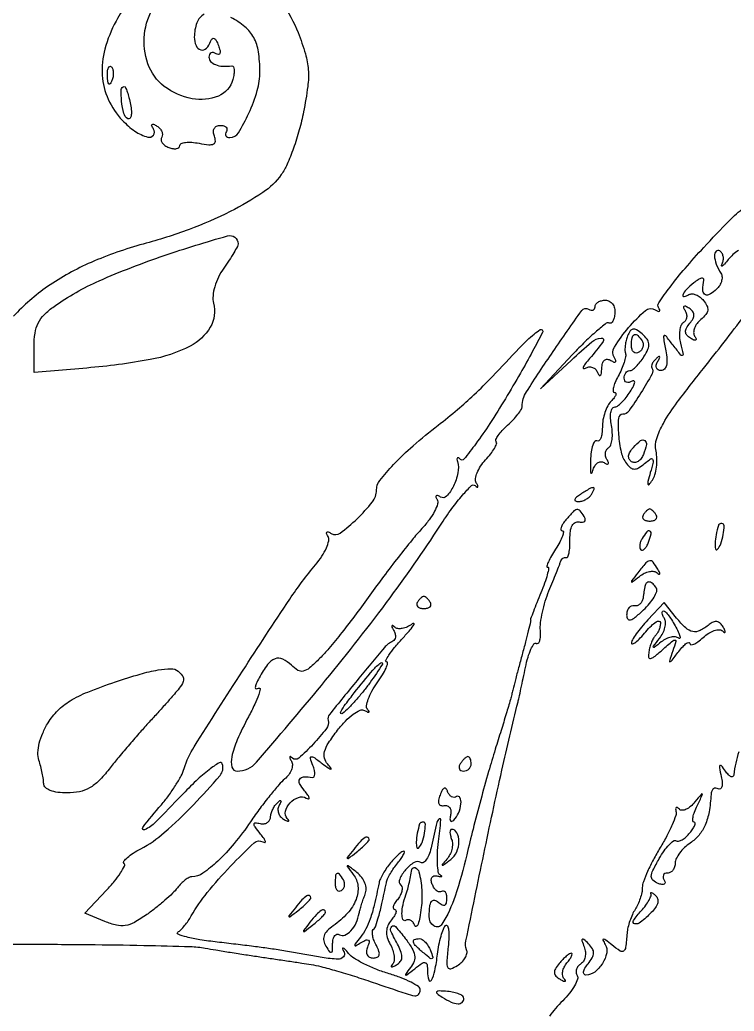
# Model space of a CAD drawing. Extents: x 0 to 848, y 0 to 1200.
# Drawn here: x 287.1 to 385.1, y 643 to 779.2 of the extents above; entities that cross this region are included whole.
import ezdxf

# ---------------------------------------------------------------- set-up
doc = ezdxf.new("R2010")
doc.units = 0

msp = doc.modelspace()

# ---------------------------------------------------------------- linework, layer by layer
for points in [[(304.007649, 783.820696, 0.086352), (300.253105, 779, 0.055772), (298.723714, 775.148535, 0.082964), (298.358666, 771.547222, 0.09098), (299.182038, 768.267819, 0.081867), (301.134713, 765.356604, 0.053276), (302.846904, 763.884464, 0.082505), (304.607792, 763.057477, 0.315322), (305.375567, 763.326027, 0.303044), (305.404508, 764.154508, -0.028948), (305.154868, 764.616187, -0.323892), (305.191836, 764.80982, -0.309012), (305.391571, 764.841292, -0.02762), (305.861803, 764.58541, -0.068827), (306.271054, 764.246945, -0.085103), (306.538716, 763.831691, -0.099907), (306.626503, 763.406495, -0.140418), (306.522055, 763.035686, 0.174438), (306.446069, 762.67596, 0.11942), (306.600404, 762.283805, 0.089511), (306.971828, 761.916667, 0.058728), (307.505744, 761.63617, 0.047399), (308.078299, 761.476674, 0.086964), (308.561062, 761.475002, 0.136811), (308.87763, 761.624795, 0.217563), (309, 761.892713, -0.304332), (309.189365, 762.175014, -0.067417), (309.782472, 762.329281, -0.048643), (310.642659, 762.348745, -0.028582), (311.663735, 762.213451, 0.020243), (312.996587, 762.014187, 0.136403), (313.649561, 762.121717, 0.293096), (313.888069, 762.496926, 0.090853), (313.759075, 763.185456, -0.076164), (313.631104, 763.773239, -0.139266), (313.734695, 764.248952, -0.160719), (314.056581, 764.555453, -0.111004), (314.551352, 764.666667, -0.062538), (315.035008, 764.605935, -0.132833), (315.361036, 764.421875, -0.19161), (315.480769, 764.149453, -0.148334), (315.396994, 763.833333, 0.095477), (315.276176, 763.515437, 0.173466), (315.322827, 763.244792, 0.172187), (315.531047, 763.063798, 0.093907), (315.867741, 763, 0.25956), (317.042049, 763.653645, 0.031898), (318.478816, 766.339566, 0.036576), (319.628659, 769.447993, 0.070412), (320, 772.071851, 0.037363), (319.796791, 774.787471, 0.085835), (319.152827, 776.726589, 0.09573), (317.948763, 778.207167, 0.055032), (316.027574, 779.485741, 0.074463)], [(323.023874, 781.473747, -0.062036), (325.234055, 777.410685, -0.020681), (326.246181, 774.483812, -0.055726), (326.640158, 772.32169, -0.05084), (326.564732, 770.015046, -0.014995), (325.985581, 766.521184, -0.019166), (325.397481, 764.038406, -0.017376), (324.604131, 761.524239, -0.017696), (323.73618, 759.324401, -0.051943), (322.935082, 757.90883, -0.091277), (320.40152, 755.452263, -0.030354), (315.915049, 752.840228, -0.027827), (310.277654, 750.384004, -0.022606), (304, 748.372716, 0.036236), (296.839242, 745.861504, 0.04922), (290.85872, 742.531227, 0.054907), (286.172078, 738.452505, 0.067885)], [(312.370418, 779.936179, 0.183223), (311.354084, 778.772088, 0.089062), (311, 776.8, 0.097929), (311.232931, 775.622124, 0.233513), (311.885064, 775.048403, 0.269806), (312.654373, 775.25664, 0.114911), (313.233146, 776.199438, -0.107567), (313.446372, 776.558352, -0.335819), (313.706331, 776.603633, -0.152051), (313.999652, 776.315021, -0.031333), (314.305025, 775.647501, -0.028922), (314.52327, 774.962836, -0.131106), (314.519129, 774.547606, -0.34454), (314.327338, 774.405852, -0.132381), (313.988546, 774.507079, 0.083829), (313.610882, 774.660692, 0.162559), (313.290385, 774.62748, 0.18139), (313.077206, 774.41471, 0.107279), (313, 774.059017, 0.188424), (313.238238, 773.449276, 0.115095), (313.885835, 773.009407, 0.079844), (314.89264, 772.796792, 0.044566), (316.14744, 772.847392, -0.335194), (316.355249, 772.729106, -0.084607), (316.452846, 772.326212, -0.052988), (316.429913, 771.707088, -0.028227), (316.277949, 770.954875, -0.236553), (314.295284, 768.695882, -0.143781), (310.682296, 768.332341, -0.117383), (306.882299, 770.02484, -0.146002), (304.619548, 773.140502, -0.112393), (304.151949, 777.212746, -0.116471), (305.507455, 781.027485, -0.110496)], [(277.388369, 652.135745, -0.004131), (288, 652.225519, -0.002307), (296.454175, 652.188184, -0.003156), (304.065625, 652.071399, -0.002058), (310.453752, 651.906741, -0.036653), (312.5, 651.694899, 0.003251), (313.96424, 651.443656, 0.001359), (315.940625, 651.123267, 0.001345), (318.057518, 650.791839, 0.001744), (320, 650.5, -0.00045), (321.907182, 650.21851, -0.000384), (323.916647, 649.918496, -0.000387), (325.743252, 649.642901, -0.001104), (327.014118, 649.447275, -0.025077), (328.357916, 649.167753, -0.006266), (330.520616, 648.574422, -0.006386), (332.98034, 647.8322, -0.006383), (335.420669, 647.027294, 0.001431), (340.054954, 645.447682, 0.041224), (341.274995, 645.144923, 0.270887), (341.78338, 645.341077, 0.16998), (342, 645.959858, 0.249545), (341.763744, 646.403753, 0.028253), (340.751562, 647.005137, 0.028888), (339.378278, 647.621463, 0.019478), (337.75, 648.170366, -0.022274), (336.025861, 648.762337, -0.022207), (334.359466, 649.505862, -0.022708), (332.966467, 650.284127, -0.076536), (332.175843, 650.960507, 0.009459), (331.651579, 651.547202, 0.136138), (331.415814, 651.692402, 0.621501), (331.340554, 651.609983, 0.025967), (331.552398, 651.140721, -0.318667), (331.45818, 650.477012, -0.215783), (330.723622, 650.177001, -0.032304), (328.549362, 650.399302, -0.002047), (322.223579, 651.488868, 0.010254), (321.199731, 651.647963, 0.001544), (319.140189, 651.918399, 0.001732), (316.705866, 652.221837, 0.001496), (314.147278, 652.524004, -0.010667), (311.77371, 652.848566, -0.021934), (309.936261, 653.223127, -0.029618), (308.76475, 653.59088, -0.610488), (308.732742, 653.877498, 0.052561), (309.156551, 654.227885, 0.020718), (309.66398, 654.790924, 0.020233), (310.166481, 655.449735, 0.023836), (310.585463, 656.112882, -0.04112), (312.76982, 659.319427, -0.021682), (315.961441, 662.932367, -0.012712), (319.233416, 666.159229, -0.334854), (320.386295, 666.282824, 0.132893), (320.663382, 666.204584, 0.500781), (320.755938, 666.325526, 0.085208), (320.564953, 666.725652, 0.016635), (320.080727, 667.364466, -0.009934), (319.327002, 668.331622, -0.153853), (319.189461, 668.724408, -0.438692), (319.366103, 668.897583, -0.042055), (320.035273, 668.806424, 0.082789), (320.563361, 668.777747, 0.108916), (321.018884, 668.93272, 0.122779), (321.329944, 669.246178, 0.125219), (321.454545, 669.666667, -0.062405), (321.538337, 670.174292, -0.039411), (321.754056, 670.735417, -0.03913), (322.058448, 671.262122, -0.056882), (322.410325, 671.666667, -0.02299), (322.747183, 671.947702, -0.431127), (322.869487, 671.927365, -0.267883), (322.880607, 671.765165, -0.016325), (322.644013, 671.319098, 0.106479), (322.48282, 670.812676, 0.099173), (322.538118, 670.270818, 0.095791), (322.801738, 669.777053, 0.091957), (323.233688, 669.408773, 0.016997), (323.69099, 669.165668, 0.156856), (323.910257, 669.133998, 0.530096), (323.955768, 669.233706, 0.047386), (323.758676, 669.497665, -0.252494), (323.516808, 670.479967, -0.124678), (324.15282, 671.640584, -0.118126), (325.293594, 672.398224, -0.226462), (326.363307, 672.297031, 0.111099), (326.662451, 672.198417, 0.513335), (326.762941, 672.313124, 0.09613), (326.594075, 672.69049, 0.01727), (326.127555, 673.308042, -0.043812), (325.454072, 674.305386, -0.267086), (325.463416, 674.90374, -0.259008), (325.989238, 675.209232, -0.041875), (327.214012, 675.130417, 0.306843), (327.430534, 675.234338, 0.122968), (327.52698, 675.565793, 0.066734), (327.475928, 676.102596, 0.032618), (327.276781, 676.761996, -0.013788), (326.927676, 677.77809, -0.439143), (327.045704, 677.982231, -0.212554), (327.375793, 677.915364, -0.006095), (328.562769, 677.048228, 0.004805), (329.455993, 676.392151, 0.120669), (329.735783, 676.279189, 0.679668), (329.787819, 676.369977, 0.013046), (329.307669, 676.940559, -0.119858), (328.863416, 677.779386, -0.133497), (328.878902, 678.693118, -0.074682), (329.420175, 679.868811, -0.017766), (330.668927, 681.632587, -0.028711), (331.73564, 682.876121, -0.043392), (332.809616, 683.813617, -0.052363), (333.749677, 684.359739, -0.239614), (334.361257, 684.329931, 0.018088), (334.771891, 684.11464, 0.198648), (334.953861, 684.104708, 0.489071), (334.988452, 684.207915, 0.037113), (334.779545, 684.476796, -0.22781), (334.633841, 684.970927, -0.046137), (334.869548, 685.880964, -0.040232), (335.36948, 686.982454, -0.028079), (336.097639, 688.137122, 0.016516), (336.82673, 689.236121, 0.032836), (337.315529, 690.159029, 0.047896), (337.534268, 690.806707, 0.483295), (337.381003, 691, -0.561709), (337.263755, 691.192435, -0.030101), (337.710424, 691.943468, -0.02396), (338.488725, 692.978753, -0.012051), (339.562909, 694.211807, 0.007216), (340.601609, 695.381105, 0.030467), (341.169577, 696.126726, 0.505707), (341.121738, 696.259281, 0.238155), (340.907991, 696.220483, -0.051525), (340.238329, 695.815234, -0.063069), (339.543254, 695.588536, -0.075148), (338.928797, 695.564383, -0.157623), (338.497665, 695.758676, 0.036272), (338.22114, 695.974871, 0.488487), (338.11553, 695.940138, 0.200711), (338.125123, 695.755439, 0.017951), (338.345905, 695.33541, -0.060053), (338.544695, 694.86507, -0.085112), (338.594518, 694.414392, -0.108874), (338.492245, 694.054128, -0.166473), (338.256231, 693.83541, 0.113505), (337.081863, 692.954634, 0.003816), (333.349415, 688.465503, 0.002263), (329.537577, 683.765811, 0.235923), (329.366194, 682.975553, -0.230993), (329.129232, 681.831373, -0.024413), (327.3071, 679.698779, -0.023114), (325.321964, 677.778839, -0.381237), (324.47243, 677.783912, 0.037635), (324.205535, 677.990704, 0.49091), (324.103053, 677.955745, 0.196485), (324.113774, 677.773219, 0.018077), (324.328664, 677.363307, -0.140879), (324.458462, 676.830787, -0.080385), (324.325062, 676.176941, -0.069322), (323.9578, 675.504847, -0.059957), (323.404598, 674.920824, 0.041759), (322.603645, 674.134479, 0.009347), (321.380514, 672.659839, 0.009636), (320.028738, 670.898079, 0.009185), (318.723526, 669.057517, -0.022146), (316.467911, 666.045307, -0.032673), (314.211324, 663.634446, -0.036686), (312.169146, 661.983774, -0.150533), (310.669389, 661.507303, 0.125803), (310.271012, 661.401717, 0.037033), (309.739261, 661.050735, 0.034621), (309.178132, 660.551942, 0.031121), (308.669389, 659.963285, -0.038049), (308.017721, 659.230014, -0.012677), (306.959066, 658.257844, -0.012535), (305.72761, 657.236464, -0.013962), (304.489135, 656.315469, -0.025124), (302.766972, 655.232718, -0.086505), (301.526873, 654.79621, -0.100263), (300.3144, 654.837436, -0.040631), (298.735032, 655.352185), (295.991794, 656.5), (298.941582, 659.637649, 0.016622), (300.033426, 660.879255, 0.026899), (300.866651, 662.011831, 0.025297), (301.410415, 662.940077, 0.327157), (301.352754, 663.313913, -0.374337), (301.331603, 663.619886, -0.050222), (301.807468, 664.133034, -0.038338), (302.605326, 664.734646, -0.021433), (303.65707, 665.346058, 0.059031), (306.869447, 667.551534, 0.021503), (310.867595, 671.371192, 0.013675), (314.523691, 675.392389, 0.263956), (314.837645, 676.987066, 0.483188), (314.400207, 677.146163, 0.026808), (313.0264, 676.196197, 0.025119), (311.254492, 674.676829, 0.013557), (309.222652, 672.641905, -0.00656), (305.682269, 668.995517, -0.088858), (304.166649, 667.936728, -0.78762), (303.913279, 668.257176, -0.011254), (306.472645, 671.372282, 0.020169), (307.46741, 672.628037, 0.017247), (308.413726, 674.025849, 0.017593), (309.185706, 675.357262, 0.046448), (309.611787, 676.372282, -0.064615), (310.991187, 679.35118, -0.002444), (317.597983, 689.713421, -0.004068), (324.105836, 699.633063, -0.027444), (327.632999, 704.334672, 0.030226), (328.49596, 705.498399, 0.040741), (329.119913, 706.650924, 0.046208), (329.450078, 707.63924, 0.198454), (329.352178, 708.239181, -0.038571), (329.152021, 708.626981, -0.318131), (329.192363, 708.810273, -0.295392), (329.385196, 708.842123, -0.03572), (329.784978, 708.632891, 0.30702), (331.008366, 708.684543, 0.031651), (333.33261, 710.647182, 0.034318), (335.430647, 712.955748, 0.16884), (336, 714.593759, -0.167432), (336.454036, 715.911628, -0.024146), (338.34032, 718.097962, -0.023587), (341.034693, 720.676802, -0.014018), (344.467287, 723.5, 0.010334), (347.116987, 725.646763, 0.014555), (349.381374, 727.676056, 0.011204), (351.919538, 730.198105, 0.003547), (355.594697, 734.07197, -0.013455), (356.673919, 735.165318, -0.022275), (357.648171, 736.020579, -0.018261), (358.454206, 736.61994, -0.361708), (358.739504, 736.59383, -0.327285), (358.793062, 736.246062, -0.002668), (357.424356, 733.649602, -0.00807), (355.753683, 730.638858, -0.004944), (353.692038, 727.141296, -0.008572), (351.550144, 723.722337, -0.014714), (349.634037, 720.958671, -0.008709), (348.001053, 718.824223, -0.448285), (347.535867, 718.797466, 0.051517), (347.283295, 719.002739, 0.307844), (347.122381, 718.999881, 0.269604), (347.050356, 718.842449, 0.044216), (347.114792, 718.5, -0.119525), (347.171048, 716.956872, -0.061944), (346.551108, 715.118278, -0.073643), (345.628517, 713.757969, -0.359765), (344.773495, 713.639988, 0.037638), (344.390563, 713.838536, 0.276046), (344.194442, 713.811781, 0.328452), (344.147879, 713.638031, 0.045207), (344.325666, 713.282078, -0.220156), (344.39645, 712.695912, -0.042781), (343.971923, 711.688256, -0.038242), (343.229415, 710.505751, -0.027117), (342.230175, 709.298386, 0.015573), (340.883926, 707.746095, 0.005168), (339.005774, 705.389781, 0.005139), (336.976985, 702.733958, 0.005823), (335.087353, 700.144533, -0.006649), (333.218858, 697.592926, -0.00634), (331.253804, 695.050714, -0.006302), (329.461423, 692.849242, -0.022371), (328.233457, 691.506184, -0.017077), (326.799104, 690.166599, -0.119493), (325.955496, 689.728223, -0.197596), (325.216873, 689.838939, -0.061689), (324.315484, 690.541659, 0.085101), (323.124854, 691.383787, 0.20722), (322.072395, 691.422912, 0.142601), (321.046674, 690.635373, 0.035344), (319.905609, 688.823629, 0.017078), (319.486575, 687.971972, 0.092653), (319.365587, 687.473933, 0.411415), (319.507909, 687.313962, 0.155402), (319.829018, 687.394327, -0.630316), (320.024592, 687.268625, -0.054255), (319.841978, 686.501451, -0.025625), (319.291233, 685.174203, -0.01103), (318.428786, 683.46209, 0.018201), (316.887008, 680.288946, 0.052555), (316.140278, 677.964839, 0.112404), (316.165715, 676.55206, 0.34502), (316.87052, 676, 0.218146), (319.520058, 677.21373, 0.005273), (328.439589, 687.779207, 0.012102), (337.39478, 699.167154, 0.017097), (344.765391, 709.758309, -0.013408), (346.348848, 712.069834, -0.022823), (347.808759, 713.901027, -0.019534), (349.037564, 715.199703, -0.395927), (349.534028, 715.20963, 0.034963), (349.801957, 714.999928, 0.474688), (349.905768, 715.031155, 0.212087), (349.901345, 715.202756, 0.018508), (349.694906, 715.598556, -0.168666), (349.589704, 716.165144, -0.059052), (349.812627, 716.975129, -0.050457), (350.291417, 717.878497, -0.04048), (350.974363, 718.742107, 0.021244), (351.672266, 719.558115, 0.033791), (352.188925, 720.317371, 0.036814), (352.493784, 720.938372, 0.300635), (352.433652, 721.233015, -0.316114), (352.38395, 721.517354, -0.041181), (352.708026, 722.081251, -0.035874), (353.257127, 722.766352, -0.021971), (353.993869, 723.494452, 0.019897), (354.761959, 724.247263, 0.024754), (355.410699, 725.007922, 0.024274), (355.88122, 725.683839, 0.140815), (356, 726.097234, -0.143275), (356.575183, 728.063302, -0.007479), (360.241433, 733.608457, -0.004662), (364.16696, 739.243451, -0.395529), (365.107171, 739.433764, 0.076712), (365.448576, 739.28924, 0.154134), (365.737732, 739.306185, 0.18631), (365.929245, 739.478539, 0.117945), (366, 739.774316, -0.157105), (366.109646, 740.11466, -0.09733), (366.418681, 740.404539, -0.079361), (366.88026, 740.600228, -0.060724), (367.425296, 740.666667, -0.126225), (367.958273, 740.529939, -0.109499), (368.392878, 740.148475, -0.097453), (368.6608, 739.576414, -0.079894), (368.717711, 738.902611, -0.035606), (368.622011, 738.253457, -0.071789), (368.439751, 737.770534, -0.129198), (368.206589, 737.5258, -0.283825), (367.958066, 737.525917, 0.314405), (367.542945, 737.502785, 0.010826), (366.218317, 736.417174, 0.016762), (364.653524, 734.983417, 0.010487), (362.915652, 733.207522), (358.5, 728.501767), (362.75, 732.453831, -0.012255), (365.556518, 734.93818, -0.156009), (366.842027, 735.467423, -0.643392), (367.114852, 734.977834, -0.020912), (365.25, 732.656846, 0.013998), (364.644014, 731.923631, 0.061567), (364.356161, 731.443097, 0.46327), (364.424892, 731.301155, 0.197374), (364.66459, 731.334336, -0.102155), (365.147725, 731.496423, -0.113775), (365.635855, 731.444244, -0.11342), (366.053, 731.183331, -0.10103), (366.335642, 730.756231, 0.059276), (366.543979, 730.376357, 0.454839), (366.722298, 730.359006, 0.172715), (366.862257, 730.633175, 0.021586), (366.921053, 731.309017, -0.054932), (367.029144, 732.008269, -0.146394), (367.291969, 732.433272, -0.205695), (367.679044, 732.561758, -0.117623), (368.154508, 732.404508, 0.029803), (368.595157, 732.16721, 0.271362), (368.803792, 732.187209, 0.349356), (368.853048, 732.363082, 0.03863), (368.647822, 732.760819, -0.285531), (368.651773, 734.231673, -0.036372), (370.606105, 736.902776, -0.036537), (372.90225, 739.235895, -0.329703), (374.245659, 739.348174, 0.035111), (374.62352, 739.149829, 0.249466), (374.823025, 739.164974, 0.352794), (374.87622, 739.321423, 0.050795), (374.717932, 739.647379, -0.297463), (374.733987, 740.29774, -0.010166), (376.294605, 742.46872, -0.01611), (378.355962, 745.039742, -0.010181), (380.915362, 747.908921, -0.006284), (384.431744, 751.598811, -0.036709), (386.440505, 753.373173, -0.108235)], [(385.665779, 747.485937, 0.038057), (384.927142, 746.919617, 0.038518), (384.286085, 746.25, -0.010317), (383.761209, 745.63593, -0.062486), (383.44649, 745.360952, -0.639792), (383.362437, 745.411913, -0.087999), (383.442154, 745.680902, 0.079596), (383.597695, 746.175299, 0.084265), (383.586419, 746.683485, 0.091225), (383.413418, 747.126541, 0.116272), (383.104097, 747.435665, 0.347878), (382.60797, 747.377859, 0.212684), (382.385411, 746.797372, 0.078803), (382.634691, 745.629488, 0.047862), (383.26711, 744.363307, -0.134326), (383.425644, 743.83556, -0.085632), (383.331771, 743.197515, -0.074818), (383.005003, 742.548266, -0.065702), (382.48899, 741.990862, -0.058278), (381.588629, 741.405725, -0.310475), (381.038265, 741.48452, -0.221177), (380.784243, 742.100445, -0.03596), (380.938003, 743.419273, 0.282778), (380.854389, 743.639267, 0.234074), (380.604288, 743.689067, 0.079894), (380.143954, 743.481964, 0.027634), (379.556424, 743.046828, 0.024816), (378.522637, 742.098431, 0.096833), (378.045372, 741.379053, 0.599496), (378.219319, 741.167172, 0.089457), (378.886693, 741.429973, -0.153705), (379.310115, 741.537436, -0.081549), (379.843576, 741.418586, -0.06835), (380.402615, 741.09966, -0.055844), (380.899024, 740.621668, -0.060746), (381.361077, 739.902987, -0.149451), (381.455928, 739.289243, -0.136879), (381.192475, 738.692003, -0.047677), (380.523342, 738.019372, 0.059306), (379.997202, 737.465359, 0.070694), (379.652061, 736.833542, 0.083142), (379.532976, 736.223931, 0.146176), (379.665519, 735.732185, -0.0438), (379.858115, 735.349276, -0.382236), (379.797845, 735.18504, -0.238201), (379.571373, 735.180239, -0.026778), (379.10595, 735.434519, -0.074002), (378.605561, 735.857111, -0.169214), (378.421837, 736.308552, -0.140941), (378.544498, 736.8353, -0.046007), (379, 737.5, 0.046007), (379.455502, 738.1647, 0.140941), (379.578163, 738.691448, 0.169214), (379.394439, 739.142889, 0.074002), (378.89405, 739.565481, 0.025996), (378.417043, 739.827059, 0.260828), (378.198393, 739.813776, 0.366819), (378.145173, 739.639687, 0.03679), (378.361803, 739.223607, -0.083632), (378.548167, 738.765936, -0.092929), (378.564606, 738.289571, -0.100542), (378.410483, 737.868971, -0.116921), (378.110192, 737.568102, 0.162149), (377.793973, 737.189398, 0.059141), (377.614733, 736.504828, 0.050848), (377.583728, 735.651685, 0.041678), (377.718854, 734.749004, -0.003218), (378.070531, 733.215722, -0.401675), (377.976635, 733.060796, -0.299759), (377.776257, 733.127298, -0.002521), (376.71949, 734.480983, 0.004651), (375.700699, 735.774628, 0.403446), (375.475886, 735.803438, 0.283954), (375.375818, 735.551408, 0.003375), (375.711094, 733.730983, -0.030993), (375.858591, 732.575071, -0.0751), (375.78574, 731.719746, -0.127749), (375.508029, 731.197845, -0.209921), (375.05756, 731, -0.122605), (374.662278, 731.098407, -0.185286), (374.432026, 731.362849, -0.147352), (374.40885, 731.76633, -0.071866), (374.601308, 732.25, 0.015014), (374.857907, 732.728576, 0.226751), (374.860878, 732.912236, 0.476478), (374.744506, 732.942162, 0.025923), (374.410325, 732.666667, 0.040095), (374.083337, 732.31523, 0.054442), (373.853157, 731.948457, 0.066993), (373.745435, 731.621083, 0.194493), (373.791911, 731.391909, -0.279846), (373.824694, 730.541767, -0.012892), (372.290434, 727.940959, -0.013523), (370.624879, 725.430656, -0.244174), (369.795594, 725, 0.395629), (369.203152, 724.444236, 0.035111), (369.217321, 722.204268, 0.038038), (369.588514, 719.790042, 0.104683), (370.314045, 718.237669, 0.059057), (370.866728, 717.660567, 0.173162), (371.376935, 717.476574, 0.140474), (371.959708, 717.641593, 0.03443), (372.776924, 718.229827, -0.019751), (373.618301, 718.87374, -0.425645), (373.894779, 718.820251, -0.207575), (373.960833, 718.424835, -0.008408), (373.578739, 716.992158, 0.006986), (373.253545, 715.786608, 0.131191), (373.257975, 715.397587, 0.601828), (373.417863, 715.362672, 0.024876), (373.868912, 715.952905, 0.081409), (374.21699, 716.691653, 0.038453), (374.427984, 717.727228, 0.036786), (374.485894, 718.87101, 0.042828), (374.367983, 719.952905, -0.124732), (374.460383, 721.661676, -0.0548), (375.373431, 723.752725, -0.030875), (377.288331, 726.656978, -0.007114), (380.880805, 731.2966, 0.003868), (383.722756, 734.918115, 0.00406), (386.462301, 738.525465, 0.003894)], [(385.739444, 678.669779, 0.059684), (385.061198, 675.5, -0.213508), (384.927961, 675.263065, -0.267035), (384.681614, 675.234375, -0.102884), (384.316828, 675.489874, -0.033637), (383.897941, 676, 0.013342), (383.326836, 676.756052, 0.486858), (383.13756, 676.754353, 0.214479), (383.06953, 676.467821, 0.006583), (383.319995, 675.24862, -0.031607), (383.447204, 674.421424, -0.082457), (383.402165, 673.8232, -0.203002), (383.201747, 673.554157, -0.277716), (382.906741, 673.557637, 0.127491), (382.555876, 673.666157, 0.176057), (382.24388, 673.568894, 0.141576), (382.020291, 673.267821, 0.074917), (381.923489, 672.809017, -0.027903), (381.64643, 670.39293, -0.058957), (381.112044, 668.587296, -0.073204), (380.267065, 667.214244, -0.071212), (379.055247, 666.128028, 0.042228), (378.268915, 665.501182, 0.042917), (377.603729, 664.754277, 0.046602), (377.145093, 664.003993, 0.114379), (377, 663.378028, -0.075274), (376.920285, 662.851524, -0.088911), (376.688914, 662.404796, -0.100704), (376.344847, 662.10616, -0.129236), (375.940983, 662, 0.107279), (375.58529, 661.922794, 0.18139), (375.37252, 661.709615, 0.162559), (375.339308, 661.389118, 0.083829), (375.492921, 661.011454, -0.107383), (375.611439, 660.676012, -0.318178), (375.502618, 660.4722, -0.168157), (375.173343, 660.428788, -0.041097), (374.640374, 660.584507, -0.091844), (373.946122, 661.009757, -0.225767), (373.722157, 661.548547, -0.104476), (373.941128, 662.377235, -0.013624), (374.811471, 663.994227, -0.022411), (375.485949, 665.05621, -0.03633), (376.160855, 665.885227, -0.04181), (376.751618, 666.415311, -0.309697), (377.109727, 666.432185, 0.205312), (377.452415, 666.380891, 0.065123), (377.941439, 666.579897, 0.052646), (378.48735, 666.971061, 0.037803), (379.009138, 667.51101, 0.024796), (379.437865, 668.083075, 0.055861), (379.688709, 668.562609, 0.12004), (379.729626, 668.872176, 0.383059), (379.587261, 669, -0.393419), (379.413494, 669.161765, -0.065472), (379.443101, 669.660938, -0.042905), (379.648459, 670.386669, -0.022438), (380.019982, 671.25, 0.001427), (380.710726, 672.685816, 0.253257), (380.702495, 672.848534, 0.516287), (380.596407, 672.856078, 0.002023), (379.706289, 671.765544, -0.044605), (379.114899, 671.155237, -0.068753), (378.498937, 670.75633, -0.094631), (377.955654, 670.618355, -0.214555), (377.56779, 670.765544, 0.048557), (377.301695, 670.984429, 0.285487), (377.128917, 670.990503, 0.287425), (377.047856, 670.838529, 0.048942), (377.10512, 670.5, -0.152237), (377.082967, 669.897931, -0.017429), (376.581239, 668.61875, -0.019754), (375.853446, 667.104935, -0.014882), (374.940038, 665.5, 0.014889), (374.005902, 663.85859, 0.016996), (373.214036, 662.234375, 0.016332), (372.638027, 660.820946, 0.085974), (372.486272, 660, -0.049755), (372.410389, 659.317272, -0.026883), (372.189584, 658.5, -0.026507), (371.872493, 657.683986, -0.037544), (371.5, 657, 0.03774), (371.118332, 656.298515, 0.023459), (370.774162, 655.426562, 0.023488), (370.514087, 654.529099, 0.038791), (370.390313, 653.75, -0.009576), (370.196214, 651.798962, -0.200258), (369.914192, 651.299005, -0.324842), (369.446854, 651.283235, -0.021768), (368.308042, 652.127555, 0.007007), (367.463036, 652.793574, 0.142871), (367.162713, 652.90994, 0.580965), (367.079401, 652.789207, 0.023212), (367.394131, 652.206195, -0.188189), (367.594803, 651.03292, -0.089665), (367.015582, 649.588951, -0.087554), (365.94986, 648.409993, -0.166807), (364.755111, 648, -0.246449), (364.492883, 648.137609, -0.198518), (364.424879, 648.453075, -0.09158), (364.613092, 648.949681, -0.036968), (365.035174, 649.542382, 0.039963), (365.618322, 650.371714, 0.12819), (365.802165, 651.015976, 0.146223), (365.637602, 651.616633, 0.057918), (365.098373, 652.292382, 0.010683), (364.45816, 652.901141, 0.359776), (364.262063, 652.910589, 0.323858), (364.200335, 652.71232, 0.009757), (364.508928, 651.851151, -0.06737), (364.667574, 651.170724, -0.072407), (364.633475, 650.489765, -0.080893), (364.4188, 649.912487, -0.125594), (364.051862, 649.532052, 0.083715), (363.680857, 649.206252, 0.092964), (363.453425, 648.787699, 0.100535), (363.403394, 648.342672, 0.116809), (363.537525, 647.939284, -0.227277), (363.59329, 647.418208, -0.044577), (363.190003, 646.537565, -0.039278), (362.49033, 645.508365, -0.027464), (361.553837, 644.462928, 0.01913), (360.576069, 643.407334, 0.023477), (359.75019, 642.347455, 0.022876)]]:
    msp.add_lwpolyline(points, format="xyb")
for points in [[(299.683114, 770.8125, -0.054073), (299.461564, 770.395823, -0.470617), (299.279315, 770.37858, -0.168741), (299.137993, 770.670344, -0.018894), (299.078947, 771.416667, -0.028489), (299.089945, 772.112848, -0.077125), (299.200665, 772.592839, -0.208169), (299.385309, 772.77538, -0.296942), (299.604167, 772.729167, -0.126455), (299.797407, 772.402231, -0.060344), (299.876576, 771.916927, -0.05415), (299.839148, 771.359369, -0.051402)], [(302.238966, 767.530262, -0.027972), (302.361032, 766.617574, -0.068119), (302.321085, 765.941332, -0.162929), (302.134463, 765.613909, -0.332306), (301.855543, 765.589279, -0.194026), (301.319947, 766.317828, -0.036018), (301.018616, 767.98667, -0.036086), (300.96311, 769.59522, -0.40323), (301.383423, 770, -0.299976), (301.556212, 769.886084, -0.017898), (301.792901, 769.274515, -0.022106), (302.030296, 768.476856, -0.014046)], [(317, 748.40437, -0.123034), (316.909721, 748.043036, -0.009882), (316.427241, 747.179341, -0.012873), (315.797005, 746.162723, -0.009521), (315.050182, 745.070475, 0.040389), (314.309573, 743.829448, 0.0435), (313.799332, 742.51534, 0.047542), (313.562178, 741.27152, 0.087515), (313.645495, 740.247627, -0.200088), (313.183475, 736.949548, -0.141965), (310.429065, 734.359731, -0.073869), (304.926764, 732.50516, -0.022928), (296.25, 731.355103), (289, 730.730591), (289, 734.297201, -0.038132), (289.140872, 736.141666, -0.077631), (289.579525, 737.523375, -0.080132), (290.40767, 738.67781, -0.042904), (291.75, 739.81496, -0.050776), (297.952814, 743.330426, -0.021567), (306.867381, 746.798551, -0.013593), (315.5616, 749.494755, -0.496795)], [(370.462099, 735.761827, 0.031836), (370.266466, 735.135521, 0.028273), (370.142509, 734.464145, 0.029352), (370.100834, 733.846359, 0.073226), (370.162718, 733.399203, -0.119545), (370.185168, 732.908843, -0.027772), (369.981394, 732.103203, -0.027112), (369.635566, 731.177363, -0.023655), (369.177268, 730.25, 0.02372), (368.750659, 729.386479, 0.046908), (368.512086, 728.660938, 0.078074), (368.478635, 728.170525, 0.388746), (368.664816, 728, -0.305318), (368.829616, 727.889022, -0.191032), (368.83154, 727.6475, -0.075079), (368.610851, 727.261548, -0.029031), (368.2, 726.8, 0.076958), (367.739683, 726.171024, 0.038261), (367.3525, 725.259539, 0.036822), (367.088445, 724.232235, 0.044524), (367, 723.240983, -0.030396), (366.946887, 722.368111, -0.063806), (366.779688, 721.710518, -0.122023), (366.534036, 721.365892, -0.325956), (366.25, 721.343552, 0.395934), (365.954162, 721.282877, 0.075331), (365.684134, 720.74348, 0.045639), (365.477363, 719.829736, 0.023074), (365.376841, 718.652569, 0.009642), (365.354571, 717.525907, 0.057709), (365.421707, 716.943726, 0.651951), (365.547703, 716.92012, 0.088005), (365.702523, 717.262243, -0.067095), (365.954374, 717.886653, -0.108248), (366.336422, 718.310969, -0.141345), (366.784155, 718.469994, -0.154723), (367.23019, 718.357734, 0.03743), (367.622643, 718.154043, 0.309941), (367.809371, 718.191347, 0.303738), (367.844361, 718.380675, 0.036655), (367.638197, 718.776393, -0.079822), (367.448573, 719.232163, -0.09122), (367.423577, 719.703126, -0.100758), (367.564733, 720.115565, -0.122262), (367.849579, 720.407035, 0.172842), (368.155958, 720.789868, 0.050819), (368.330909, 721.53349, 0.044423), (368.369073, 722.46999, 0.035221), (368.249313, 723.476133, -0.031945), (368.12775, 724.443446, -0.054012), (368.165905, 725.258614, -0.077063), (368.343031, 725.814414, -0.284434), (368.642876, 726, 0.156258), (369.066092, 726.135572, 0.03637), (369.647669, 726.618239, 0.034085), (370.26578, 727.298976, 0.027714), (370.833278, 728.104643, 0.020137), (371.272868, 728.876016, 0.078234), (371.446117, 729.396097, 0.36906), (371.337673, 729.576315, 0.222456), (371.073825, 729.545626, -0.075431), (370.663144, 729.37054, -0.152464), (370.315436, 729.388002, -0.187089), (370.08534, 729.590905, -0.120128), (370, 729.940983, -0.070008), (370.056949, 730.345725, -0.085849), (370.223089, 730.688914, -0.100125), (370.469845, 730.918366, -0.138244), (370.759453, 731, 0.16022), (371.129167, 731.121593, 0.034878), (371.647073, 731.56245, 0.03299), (372.201156, 732.181711, 0.026432), (372.71467, 732.914722, 0.036452), (373.257233, 733.943351, 0.123596), (373.382074, 734.685936, 0.144173), (373.134575, 735.332159, 0.056545), (372.46705, 736.027346, 0.034389), (371.706938, 736.57457, 0.17343), (371.203393, 736.682834, 0.216009), (370.812464, 736.439293, 0.055498)], [(372.457295, 735.069098, -0.108373), (372.598899, 734.665803, -0.099685), (372.565079, 734.22714, -0.095498), (372.360589, 733.820631, -0.090427), (372.016312, 733.510081, -0.136093), (371.63036, 733.397824, -0.190788), (371.298542, 733.524436, -0.140899), (371.074611, 733.890269, -0.067432), (371, 734.440983, -0.039415), (371.085158, 735.519563, -0.25701), (371.407182, 735.933879, -0.315493), (371.86686, 735.838655, -0.050477)], [(372.630601, 719.479746, -0.066612), (372.320544, 718.911427, -0.09728), (371.902315, 718.526171, -0.122948), (371.445182, 718.381868, -0.15489), (371.017019, 718.489482, -0.13446), (370.687941, 718.84279, -0.152606), (370.605459, 719.296805, -0.107928), (370.797028, 719.841505, -0.047821), (371.259956, 720.452005, -0.038711), (372.256798, 721.378924, -0.333792), (372.827345, 721.394536, -0.303379), (373.042106, 720.83204, -0.03552)], [(364, 714, 0.027275), (363.445888, 713.597454, 0.147021), (363.239151, 713.292684, 0.37991), (363.327599, 713.095709, 0.102799), (363.690983, 713.015313, 0.074131), (364.192374, 713.083483, 0.053889), (364.713662, 713.298248, 0.054031), (365.175433, 713.618541, 0.075854), (365.5, 714, 0.034464), (365.886554, 714.734105, 0.541951), (365.758161, 714.931144, 0.136158), (365.281145, 714.798791, 0.008108)], [(372.603006, 711.166667, 0.156081), (372.524383, 710.850742, 0.191391), (372.654049, 710.578125, 0.128073), (372.996371, 710.393832, 0.059847), (373.5, 710.333333, 0.059847), (374.003629, 710.393832, 0.128073), (374.345951, 710.578125, 0.191391), (374.475617, 710.850742, 0.156081), (374.396994, 711.166667, 0.030643), (374.17176, 711.485629, 0.036533), (373.921053, 711.755208, 0.039602), (373.681431, 711.94484, 0.148655), (373.5, 712, 0.148655), (373.318569, 711.94484, 0.039602), (373.078947, 711.755208, 0.036533), (372.82824, 711.485629, 0.030643)], [(362, 710.5, 0.027676), (361.573209, 709.923636, 0.064048), (361.337424, 709.440625, 0.142649), (361.324203, 709.132052, 0.345385), (361.492565, 709, -0.442828), (361.656711, 708.819162, -0.062349), (361.532212, 708.265625, -0.039074), (361.168543, 707.459682, -0.019515), (360.591957, 706.5, 0.014149), (360.001401, 705.540539, 0.027109), (359.592664, 704.734375, 0.032822), (359.379125, 704.148324, 0.500001), (359.490367, 704, -0.468171), (359.630874, 703.831506, -0.01968), (359.437445, 702.966543, -0.021891), (359.082405, 701.831426, -0.012217), (358.556863, 700.481849, 0.003601), (357.997966, 699.116661, 0.005574), (357.537027, 697.929049, 0.002002), (357.156882, 696.903811, 0.154732), (357.149305, 696.731849, -0.125329), (357.151732, 696.553797, -0.00113), (356.834539, 695.246231, -0.003784), (356.45384, 693.741582, -0.002425), (355.990108, 692, 0.001174), (355.506988, 690.203681, 0.001453), (355.065775, 688.528125, 0.00119), (354.702605, 687.118738, 0.010804), (354.558903, 686.5, -0.020187), (354.391591, 685.836369, -0.001242), (353.809471, 683.884375, -0.001844), (353.101446, 681.562616, -0.001365), (352.301963, 679, 0.006857), (351.384, 675.939787, 0.003471), (350.307722, 672.062534, 0.003447), (349.251717, 668.043358, 0.005131), (348.38806, 664.510754, -0.022673), (346.791136, 658.847743, -0.057278), (344.991357, 654.970847, -0.431155), (343.890992, 654.73908, -0.253391), (343.220913, 656.065076, -0.019828), (343.314293, 657.434644, -0.117602), (343.553209, 658.106084, -0.306403), (343.941766, 658.270441, -0.125211), (344.485406, 658.012112, 0.045019), (345.024984, 657.640786, 0.224657), (345.381791, 657.615484, 0.250763), (345.601359, 657.871857, 0.05426), (345.666667, 658.471888, 0.050107), (345.614422, 658.991906, 0.108984), (345.452656, 659.356717, 0.184734), (345.213717, 659.510194, 0.192109), (344.938118, 659.461755, -0.190788), (344.617094, 659.404488, -0.115105), (344.260885, 659.567731, -0.083371), (343.921318, 659.935521, -0.053239), (343.655712, 660.454816, -0.064229), (343.523209, 661.0007, -0.155774), (343.60436, 661.402641, -0.208361), (343.878043, 661.611418, -0.119138), (344.300928, 661.612967, 0.014134), (344.730323, 661.523585, 0.116937), (344.927881, 661.534631, 0.587096), (344.944528, 661.608947, 0.054847), (344.751432, 661.746751, -0.232238), (344.485583, 662.131891, -0.023728), (344.371341, 663.266741, -0.02575), (344.369336, 664.705941, -0.017676), (344.508686, 666.332856, 0.00402), (344.84427, 669.296546, 0.63262), (344.623464, 669.431132, 0.192503), (344.298016, 668.965199, 0.002963), (343.558154, 665.709102, -0.031845), (343.26005, 664.676971, -0.058299), (342.870693, 663.893684, -0.092227), (342.458516, 663.461501, -0.303519), (342.08399, 663.448091, 0.283633), (341.162582, 663.448852, 0.075325), (339.990291, 662.456849, 0.077467), (339.184326, 661.181304, 0.307773), (339.348823, 660.317843, -0.177177), (339.507892, 659.975247, -0.080741), (339.469293, 659.475989, -0.064882), (339.248195, 658.902336, -0.048855), (338.868879, 658.342009, 0.03138), (338.492883, 657.826304, 0.074889), (338.301091, 657.394215, 0.168576), (338.319157, 657.119912, 0.301415), (338.5, 657, -0.326023), (338.674733, 656.872516, -0.154179), (338.675976, 656.578152, -0.068616), (338.458995, 656.115751, -0.029249), (338.053051, 655.563922, 0.066038), (337.568253, 654.792098, 0.09584), (337.379205, 654.012343, 0.087597), (337.487993, 653.167003, 0.0472), (337.895422, 652.195405, -0.042787), (338.238314, 651.39749, -0.050955), (338.415856, 650.598026, -0.058796), (338.415342, 649.91273, -0.155263), (338.214816, 649.471158, 0.051743), (338.030967, 649.219504, 0.535795), (338.077959, 649.123741, 0.147374), (338.300319, 649.160031, 0.016962), (338.752704, 649.400363, 0.095849), (339.264492, 649.84327, 0.143537), (339.482956, 650.38836, 0.107505), (339.400304, 651.084779, 0.039791), (339.002704, 651.994947, -0.014511), (337.991756, 654.023287, -0.304267), (338.092652, 654.659089, -0.443549), (338.603992, 654.652815, -0.017109), (339.951822, 653.01762, -0.026096), (340.865534, 651.69051, -0.092969), (341.232572, 650.731071, -0.13218), (341.163234, 649.896216, -0.078919), (340.679586, 649.01762, 0.002966), (339.971571, 648.095469, 0.536744), (340.005435, 647.998617, 0.230645), (340.171158, 648.032926, 0.00189), (341.25, 648.872445, -0.015378), (342.261093, 649.616347, -0.212438), (342.697243, 649.697927, -0.314871), (342.943527, 649.421037, -0.029228), (343, 648.455778, 0.074494), (343.170337, 647.318829, 0.657857), (343.532079, 647.279018, 0.080905), (344.016419, 648.584785, 0.019458), (344.373645, 650.873645, -0.018695), (344.571373, 652.153358, -0.021958), (344.856618, 653.346887, -0.021539), (345.181264, 654.321403, -0.111947), (345.493511, 654.790171, -0.498643), (345.741123, 654.748966, -0.091237), (345.901911, 654.226974, -0.039935), (345.939195, 653.219972, -0.017086), (345.835531, 651.876124, 0.009453), (345.641316, 649.776778, 0.134611), (345.785279, 649.045081, 0.377118), (346.210312, 648.87153, 0.056223), (347.115746, 649.304357, 0.055708), (347.728369, 649.78926, 0.065771), (348.180448, 650.37345, 0.077115), (348.411557, 650.96349, 0.147506), (348.374523, 651.466393, -0.142923), (348.274656, 652.674381, -0.000726), (350.731985, 664.619337, -0.003716), (353.207788, 676.134795, -0.006758), (355.427492, 685.5, 0.00741), (355.567955, 686.096091, 0.001095), (355.831256, 687.305242, 0.001234), (356.135743, 688.735544, 0.001061), (356.449064, 690.24125, -0.019669), (356.796, 691.644522, -0.035723), (357.204488, 692.752827, -0.045939), (357.611454, 693.469663, -0.398314), (357.939114, 693.53763, 0.330817), (358.196481, 693.559661, 0.136401), (358.398217, 693.870754, 0.065607), (358.505007, 694.481322, 0.02953), (358.491217, 695.29638, -0.051449), (358.519996, 696.368084, -0.020992), (358.769237, 697.805972, -0.020505), (359.168783, 699.341135, -0.024634), (359.673178, 700.745226, 0.001813), (360.207449, 702.043111, 0.002227), (360.696466, 703.258882, 0.001847), (361.099093, 704.283924, 0.01611), (361.261425, 704.745226, -0.072148), (361.394131, 705.01981, -0.088272), (361.592385, 705.22413, -0.10219), (361.823776, 705.327658, -0.135516), (362.053078, 705.315641, 0.399033), (362.263714, 705.414186, 0.044144), (362.428097, 705.973968, 0.034972), (362.533867, 706.79917, 0.019336), (362.553078, 707.815641, -0.035844), (362.611867, 708.947669, -0.090729), (362.858012, 709.73087, -0.150636), (363.273185, 710.146796, -0.174711), (363.82433, 710.225223, 0.068666), (364.286094, 710.194024, 0.191458), (364.573592, 710.332191, 0.232089), (364.654704, 710.605637, 0.096758), (364.515313, 710.975223, 0.040696), (363.941327, 711.754375, 0.266358), (363.499825, 711.907525, 0.160127), (362.988809, 711.625503, 0.014057)], [(382.923489, 709.75, 0.027547), (382.606136, 708.463842, 0.035196), (382.464332, 707.251818, 0.065115), (382.526836, 706.50893, 0.5934), (382.770646, 706.437313, 0.113475), (383.253576, 707.208601, 0.038882), (383.589177, 708.492318, 0.037687), (383.712603, 709.690578, 0.422234), (383.411516, 710, 0.056877), (383.248454, 709.981391, 0.061615), (383.098408, 709.926563, 0.069595), (382.983217, 709.845645, 0.131363)], [(372.458881, 707.933469, 0.049364), (372.242038, 707.490157, 0.059701), (372.133355, 707.040231, 0.070517), (372.142323, 706.651151, 0.156651), (372.276326, 706.390341, 0.281567), (372.50546, 706.335123, 0.118528), (372.786868, 706.507038, 0.069269), (373.083816, 706.899181, 0.035865), (373.345077, 707.456872, 0.029555), (373.696703, 708.564815, 0.344086), (373.525317, 708.954259, 0.36195), (373.120758, 708.871774, 0.030391)], [(371.872445, 703.25, 0.001728), (371.017381, 702.151917, 0.272896), (370.998637, 702.003157, 0.488078), (371.101435, 701.97634, 0.002328), (372.092009, 702.741324, -0.051139), (372.761665, 703.161225, -0.063419), (373.456746, 703.400245, -0.076061), (374.071101, 703.432659, -0.160599), (374.502335, 703.241324, 0.045405), (374.768412, 703.041006, 0.524814), (374.868964, 703.084951, 0.16288), (374.840863, 703.298639, 0.01713), (374.601308, 703.75, 0.032682), (373.961629, 704.710498, 0.281916), (373.501621, 704.888047, 0.170742), (372.972791, 704.585654, 0.012018)], [(372.875, 701.5, 0.015553), (372.815902, 701.227904, 0.003879), (372.736648, 700.779688, 0.00396), (372.653978, 700.265234, 0.003971), (372.579545, 699.75, -0.08297), (372.435879, 699.287349, -0.096834), (372.154285, 698.924306, -0.106262), (371.780102, 698.716824, -0.120518), (371.371212, 698.694444, 0.145551), (370.976143, 698.65326, 0.123579), (370.63821, 698.402254, 0.100937), (370.411053, 697.971033, 0.07103), (370.333333, 697.426706, 0.143956), (370.48665, 696.905229, 0.33539), (370.846851, 696.773051, 0.099926), (371.506124, 697.128682, 0.015078), (372.635846, 698.127621, 0.029334), (373.479081, 699.018453, 0.041971), (374.106838, 699.90636, 0.048925), (374.461789, 700.672717, 0.226128), (374.410163, 701.14536, 0.059189), (373.961589, 701.709453, 0.139319), (373.49477, 701.966837, 0.232091), (373.11496, 701.878277, 0.161542)], [(341.603006, 699.166667, 0.156081), (341.524383, 698.850742, 0.191391), (341.654049, 698.578125, 0.128073), (341.996371, 698.393832, 0.059847), (342.5, 698.333333, 0.059847), (343.003629, 698.393832, 0.128073), (343.345951, 698.578125, 0.191391), (343.475617, 698.850742, 0.156081), (343.396994, 699.166667, 0.030643), (343.17176, 699.485629, 0.036533), (342.921053, 699.755208, 0.039602), (342.681431, 699.94484, 0.148655), (342.5, 700, 0.148655), (342.318569, 699.94484, 0.039602), (342.078947, 699.755208, 0.036533), (341.82824, 699.485629, 0.030643)], [(373.236871, 696.752137, 0.015414), (372.380307, 695.782117, 0.019786), (371.657081, 694.836605, 0.017995), (371.122447, 694.015969, 0.136191), (371, 693.574765, 0.52855), (371.16057, 693.465302, 0.074603), (371.577727, 693.705835, 0.035491), (372.210817, 694.287298, 0.015585), (372.966731, 695.139216, -0.022008), (373.725473, 695.972519, -0.055), (374.365507, 696.488291, -0.144888), (374.77311, 696.605779, -0.403174), (374.966731, 696.416667, -0.056485), (374.928379, 695.950868, -0.040378), (374.785891, 695.447227, -0.040909), (374.568416, 694.983106, -0.066456), (374.304389, 694.637722, 0.069905), (374.021117, 694.261841, 0.02925), (373.745967, 693.688949, 0.028234), (373.518869, 693.031972, 0.03267), (373.380194, 692.384671, 0.055122), (373.354232, 691.655635, 0.436033), (373.589761, 691.467535, 0.134004), (374.086727, 691.686417, 0.009678), (375.245371, 692.663615, -0.00318), (376.664663, 693.892558, -0.208406), (376.967974, 693.985173, -0.46795), (377.084851, 693.807114, -0.007414), (376.667112, 692.5, 0.002348), (376.210049, 691.118279, 0.487623), (376.279398, 691.015291, 0.249214), (376.444087, 691.088383, 0.001481), (377.497546, 692.44113, -0.019756), (378.075652, 693.129997, -0.050866), (378.558654, 693.563506, -0.145006), (378.858536, 693.670193, -0.430059), (379, 693.536142, 0.38975), (379.160119, 693.361933, 0.125957), (379.537901, 693.425365, 0.055676), (380.12743, 693.769346, 0.02404), (380.831152, 694.347194, -0.042912), (381.593044, 694.926138, -0.059099), (382.367972, 695.296617, -0.074312), (383.039661, 695.41853, -0.194381), (383.491477, 695.252182, 0.049029), (383.75696, 695.055025, 0.535484), (383.856958, 695.102405, 0.151455), (383.821338, 695.329538, 0.016802), (383.571298, 695.798558, 0.074118), (383.171717, 696.301521, 0.14548), (382.718313, 696.527601, 0.144692), (382.213265, 696.46989, 0.07302), (381.660972, 696.133595, -0.053817), (380.403144, 695.300137, -0.170024), (379.416546, 695.160263, -0.141215), (378.441701, 695.663532, -0.033261), (377.18269, 697.022715), (375.473741, 699.133177)], [(377.100271, 695.75, -0.012757), (377.501477, 694.928334, -0.045963), (377.69396, 694.378701, -0.321158), (377.634097, 694.227294, -0.343706), (377.477464, 694.241324, 0.164314), (377.055684, 694.432587, 0.076808), (376.44944, 694.400245, 0.063558), (375.759814, 694.161287, 0.050481), (375.092009, 693.741324, -0.002262), (374.105947, 692.979618, -0.458852), (373.998825, 693.002134, -0.298496), (374.009675, 693.142914, -0.001818), (374.83609, 694.206195, 0.049512), (375.299312, 694.936264, 0.055126), (375.590203, 695.717813, 0.06266), (375.677085, 696.432261, 0.138228), (375.527073, 696.956195, -0.03494), (375.316587, 697.356852, -0.07469), (375.225342, 697.693382, -0.144101), (375.262817, 697.910954, -0.28593), (375.405799, 698, -0.212398), (375.67243, 697.881386, -0.022045), (376.119632, 697.339062, -0.024345), (376.613699, 696.611904, -0.017096)], [(335.114774, 688.161186, -0.015007), (334.212177, 686.970886, -0.011976), (333.171085, 685.741738, -0.012155), (332.151557, 684.649565, -0.029697), (331.336541, 683.911186, -0.388398), (331.117424, 683.925273, -0.332614), (331.087928, 684.162973, -0.030071), (331.763817, 685.19714, -0.008127), (332.957225, 686.75, -0.005701), (335.503359, 689.879924, -0.074451), (336.618786, 690.873846, -0.810559), (336.820791, 690.672783, -0.011055)], [(308.762331, 687.182889, -0.008297), (308.090027, 686.383897, -0.002472), (307.037576, 685.186452, -0.002479), (305.842021, 683.853051, -0.002678), (304.66346, 682.565568, 0.006601), (303.393903, 681.156639, 0.003918), (301.916335, 679.445823, 0.003921), (300.469222, 677.716181, 0.006743), (299.294771, 676.25, -0.031269), (297.902115, 674.676165, -0.067399), (296.615692, 673.699673, -0.076781), (295.22954, 673.175658, -0.052089), (293.547978, 673, -0.032833), (292.252135, 673.085185, -0.059714), (291.225519, 673.347949, -0.085088), (290.556521, 673.748626, -0.216756), (290.323845, 674.25, 0.034726), (290.276184, 674.867633, 0.013117), (290.127299, 675.721297, 0.012919), (289.916208, 676.644701, 0.015373), (289.668074, 677.50335, -0.090842), (289.532508, 678.533296, -0.047601), (289.72049, 679.816629, -0.042209), (290.195388, 681.226303, -0.034281), (290.928897, 682.642684, -0.060269), (292.249968, 684.321268, -0.059506), (293.938445, 685.644626, -0.041666), (296.374592, 686.859517, -0.0134), (300.168001, 688.255061, -0.010558), (303.566361, 689.323472, -0.028303), (306.036913, 689.893858, -0.038402), (307.798459, 690.059116, -0.17319), (308.762331, 689.733049, -0.058411), (309.341164, 689.153668, -0.16863), (309.524662, 688.625054, -0.137432), (309.356463, 688.024674, -0.034165)], [(347.5, 677, 0.082592), (347.343488, 676.6179, 0.161196), (347.3746, 676.29375, 0.182303), (347.586039, 676.078288, 0.108972), (347.940983, 676, 0.093332), (348.345238, 676.076123, 0.09642), (348.688914, 676.29375, 0.099167), (348.918938, 676.618444, 0.105053), (349, 677, 0.042167), (348.967655, 677.382849, 0.061769), (348.870461, 677.70625, 0.081139), (348.727648, 677.92554, 0.210953), (348.559017, 678, 0.151918), (348.34829, 677.934461, 0.038439), (348.066025, 677.70625, 0.035638), (347.768994, 677.382774, 0.029505)], [(344.719509, 672.711434, 0.045091), (344.522345, 672.016064, 0.1406), (344.567199, 671.536215, 0.22675), (344.832906, 671.287557, 0.125629), (345.285988, 671.261996, -0.130791), (345.721117, 671.233012, -0.160072), (346.045467, 670.989461, -0.131159), (346.203117, 670.555489, -0.076722), (346.166667, 670, 0.035156), (346.087363, 669.469486, 0.159239), (346.160065, 669.16944, 0.357979), (346.344119, 669.106455, 0.107305), (346.612278, 669.278944, 0.099159), (347.256895, 670.246451, 0.067837), (347.590389, 671.527967, 0.137075), (347.462272, 672.356977, 0.452158), (346.997625, 672.498532, -0.138013), (346.65123, 672.399194, -0.130626), (346.295639, 672.491808, -0.108814), (345.98463, 672.770891, -0.075373), (345.768931, 673.193208, 0.090836), (345.555607, 673.580993, 0.341709), (345.302586, 673.639744, 0.164753), (345.020517, 673.373281, 0.030225)], [(341.923489, 668.75, 0.027547), (341.606136, 667.463842, 0.035196), (341.464332, 666.251818, 0.065115), (341.526836, 665.50893, 0.5934), (341.770646, 665.437313, 0.113475), (342.253576, 666.208601, 0.038882), (342.589177, 667.492318, 0.037687), (342.712603, 668.690578, 0.422234), (342.411516, 669, 0.056877), (342.248454, 668.981391, 0.061615), (342.098408, 668.926563, 0.069595), (341.983217, 668.845645, 0.131363)], [(346.314866, 666.621855, -0.091881), (346.430659, 665.99675, -0.058457), (346.34413, 665.259725, -0.056201), (346.080679, 664.528782, -0.066708), (345.671855, 663.920083, 0.003329), (345.01528, 663.168448, 0.609136), (345.046016, 663.092132, 0.185134), (345.210529, 663.138093, 0.001896), (346.190559, 663.871341, 0.129827), (347.009989, 664.913214, 0.09658), (347.32452, 666.348847, 0.126076), (347.049417, 667.536016, 0.28006), (346.286022, 668, 0.318186), (346.136083, 667.893834, 0.090117), (346.088245, 667.59517, 0.056234), (346.147874, 667.150412, 0.030205)], [(332.872445, 665.25, 0.001576), (331.99236, 664.120493, 0.377591), (332, 664, 0.377591), (332.120493, 663.99236, 0.001576), (333.25, 664.872445, 0.012436), (333.920402, 665.425681, 0.017649), (334.485937, 665.952641, 0.013803), (334.91885, 666.410139, 0.184603), (335, 666.622445, 0.307699), (334.806605, 666.90695, 0.241985), (334.426111, 666.869516, 0.065617), (333.76332, 666.306759, 0.017685)], [(337.916276, 663.399118, 0.02327), (337.390397, 662.701865, 0.020643), (336.908802, 661.930942, 0.021157), (336.533326, 661.200465, 0.057678), (336.352291, 660.649118, -0.006941), (335.683883, 657.601684, -0.025509), (335.136976, 655.705505, -0.039411), (334.549325, 654.355622, -0.047889), (333.787769, 653.206013, 0.00432), (333.06172, 652.293597, 0.21358), (333.007487, 652.074508, 0.514814), (333.13273, 652.015276, 0.008354), (333.919939, 652.472086, -0.027498), (334.586431, 652.825471, -0.277189), (334.88628, 652.792884, -0.300101), (334.982508, 652.519669, -0.030496), (334.76528, 651.830712, 0.0739), (334.632653, 651.234474, 0.138246), (334.731727, 650.754137, 0.162361), (335.049447, 650.445606, 0.112677), (335.541327, 650.333333, 0.090915), (336.102188, 650.436165, 0.24345), (336.365203, 650.729754, 0.152754), (336.339664, 651.237574, 0.03451), (335.98117, 652.035184, -0.032636), (335.668866, 652.723128, -0.043641), (335.483668, 653.382867, -0.050479), (335.436985, 653.927073, -0.194939), (335.566544, 654.23321, 0.11219), (335.906793, 654.77357, 0.016763), (336.29493, 656.006518, 0.013309), (336.753925, 657.843554, 0.004048), (337.352291, 660.649118, -0.057678), (337.533326, 661.200465, -0.021157), (337.908802, 661.930942, -0.020643), (338.390397, 662.701865, -0.02327), (338.916276, 663.399118, 0.01745), (339.391265, 664.013889, 0.036342), (339.707734, 664.529741, 0.061431), (339.838271, 664.88196, 0.483983), (339.744889, 665, 0.160206), (339.476544, 664.911754, 0.02092), (339.001484, 664.529741, 0.02261), (338.461617, 664.012183, 0.017141)], [(332.819394, 661.813922, -0.143881), (333.454802, 660.214675, -0.116818), (333.195957, 658.380424, -0.090975), (332.025661, 656.489596, -0.056086), (330.058327, 654.753407, 0.044834), (329.228082, 654.053221, 0.109255), (328.803234, 653.379957, 0.137348), (328.753382, 652.691536, 0.091089), (329.050752, 651.952123, 0.014808), (329.561515, 651.195298, 0.340441), (329.796276, 651.124922, 0.294834), (329.951929, 651.33735, 0.012619), (329.984687, 652.309017, -0.051366), (330.057463, 652.961329, -0.110581), (330.268954, 653.417632, -0.183914), (330.577345, 653.607879, -0.187804), (330.930902, 653.542705, 0.244695), (331.666894, 653.488427, 0.106789), (332.487935, 654.073481, 0.077862), (333.205054, 655.159729, 0.062216), (333.62526, 656.5, -0.02336), (333.738747, 656.992996, -0.008737), (333.94207, 657.67325, -0.008634), (334.189732, 658.407821, -0.010356), (334.448889, 659.089786, 0.104813), (334.580059, 659.831628, 0.083489), (334.417853, 660.629983, 0.074613), (333.976265, 661.408456, 0.060091), (333.295509, 662.089786, 0.001509), (332.139886, 662.991799, 0.305201), (332.001899, 663.0011, 0.453275), (331.980758, 662.893786, 0.001838)], [(330.333333, 660.543989, 0.059057), (330.394948, 660.024148, 0.126631), (330.582917, 659.669932, 0.191218), (330.860929, 659.534562, 0.158515), (331.182979, 659.613087, 0.108766), (331.463027, 659.88478, 0.099739), (331.614038, 660.257398, 0.095385), (331.612382, 660.673795, 0.090093), (331.457295, 661.069098, 0.02679), (330.913397, 661.852054, 0.350126), (330.59208, 661.929499, 0.269722), (330.376303, 661.618676, 0.019984)], [(342.148774, 657.263361, -0.014109), (341.945207, 655.89744, -0.040921), (341.701704, 654.974505, -0.167666), (341.470349, 654.683677, -0.484636), (341.262604, 654.756231, 0.071798), (341.035022, 655.198131, 0.104839), (340.713624, 655.493339, 0.128918), (340.351273, 655.596599, 0.144689), (340.002375, 655.501468, -0.470262), (339.637411, 655.624675, -0.094402), (339.497663, 656.402249, -0.050876), (339.639461, 657.662017, -0.03818), (340.038838, 659, 0.02571), (340.229418, 659.584896, 0.00808), (340.454929, 660.477668, 0.007984), (340.676806, 661.492274, 0.008311), (340.862998, 662.5, -0.486646), (341.323108, 662.750701, -0.234963), (341.829513, 662.152306, -0.043337), (342.212117, 659.690018, -0.04685)], [(324.872445, 657.25, 0.001576), (323.99236, 656.120493, 0.377591), (324, 656, 0.377591), (324.120493, 655.99236, 0.001576), (325.25, 656.872445, 0.012436), (325.920402, 657.425681, 0.017649), (326.485937, 657.952641, 0.013803), (326.91885, 658.410139, 0.184603), (327, 658.622445, 0.307699), (326.806605, 658.90695, 0.241985), (326.426111, 658.869516, 0.065617), (325.76332, 658.306759, 0.017685)], [(373.707143, 656.564286, -0.024166), (372.25085, 655.242347, -0.224282), (371.44844, 655.0396, -0.54155), (371.271039, 655.47819, -0.031826), (372.347194, 656.831152, 0.023602), (372.956774, 657.572194, 0.034193), (373.415953, 658.284158, 0.036546), (373.692084, 658.884039, 0.235426), (373.658432, 659.206152, -0.194089), (373.637679, 659.318213, -0.473587), (373.701835, 659.352097, -0.059796), (373.933739, 659.219895, -0.01346), (374.291964, 658.939286, -0.149796), (374.587155, 658.490692, -0.132279), (374.599277, 657.92945, -0.092277), (374.302754, 657.275091, -0.044002)], [(326.872445, 655.25, 0.001576), (325.99236, 654.120493, 0.377591), (326, 654, 0.377591), (326.120493, 653.99236, 0.001576), (327.25, 654.872445, 0.012436), (327.920402, 655.425681, 0.017649), (328.485937, 655.952641, 0.013803), (328.91885, 656.410139, 0.184603), (329, 656.622445, 0.307699), (328.806605, 656.90695, 0.241985), (328.426111, 656.869516, 0.065617), (327.76332, 656.306759, 0.017685)], [(343.415903, 651.358556, -0.012731), (343.735322, 650.458284, -0.389672), (343.644403, 650.258808, -0.27071), (343.382614, 650.292701, -0.008807), (342.522892, 650.981001, -0.017238), (341.437502, 651.946872, -0.127361), (341.075, 652.530548, -0.389178), (341.234992, 652.870501, -0.097466), (341.893011, 653, -0.148172), (342.280616, 652.882557, -0.058677), (342.708728, 652.517826, -0.05126), (343.108853, 651.986565, -0.0442)], [(361.073886, 649.589028, 0.03892), (360.554932, 648.854248, 0.150137), (360.42416, 648.31771, 0.184594), (360.627488, 647.867315, 0.06466), (361.201442, 647.428702, 0.016746), (361.67047, 647.17859, 0.145908), (361.900785, 647.139852, 0.539115), (361.949252, 647.237981, 0.051532), (361.758676, 647.497665, -0.144798), (361.559537, 647.911524, -0.083091), (361.562285, 648.469816, -0.070874), (361.760494, 649.083858, -0.059816), (362.131121, 649.657991, 0.020857), (362.523818, 650.173471, 0.04512), (362.770845, 650.605785, 0.087861), (362.844982, 650.891735, 0.437369), (362.744889, 651, 0.152428), (362.482379, 650.918068, 0.024047), (362.047782, 650.585527, 0.024812), (361.558874, 650.129294, 0.019407)], [(345.012608, 644.971046, 0.031857), (346.253813, 644.292792, 0.094015), (347.191949, 644.054303, 0.200319), (347.760299, 644.251483, 0.213521), (348, 644.787196, 0.234621), (347.843937, 645.101473, 0.061397), (347.342766, 645.392661, 0.049041), (346.619505, 645.620915, 0.033139), (345.762608, 645.742929, 0.009696), (344.599035, 645.807917, 0.212144), (344.289846, 645.683818, 0.450889), (344.306952, 645.459661, 0.020914)]]:
    msp.add_lwpolyline(points, format="xyb", close=True)

doc.saveas('drawing.dxf')
